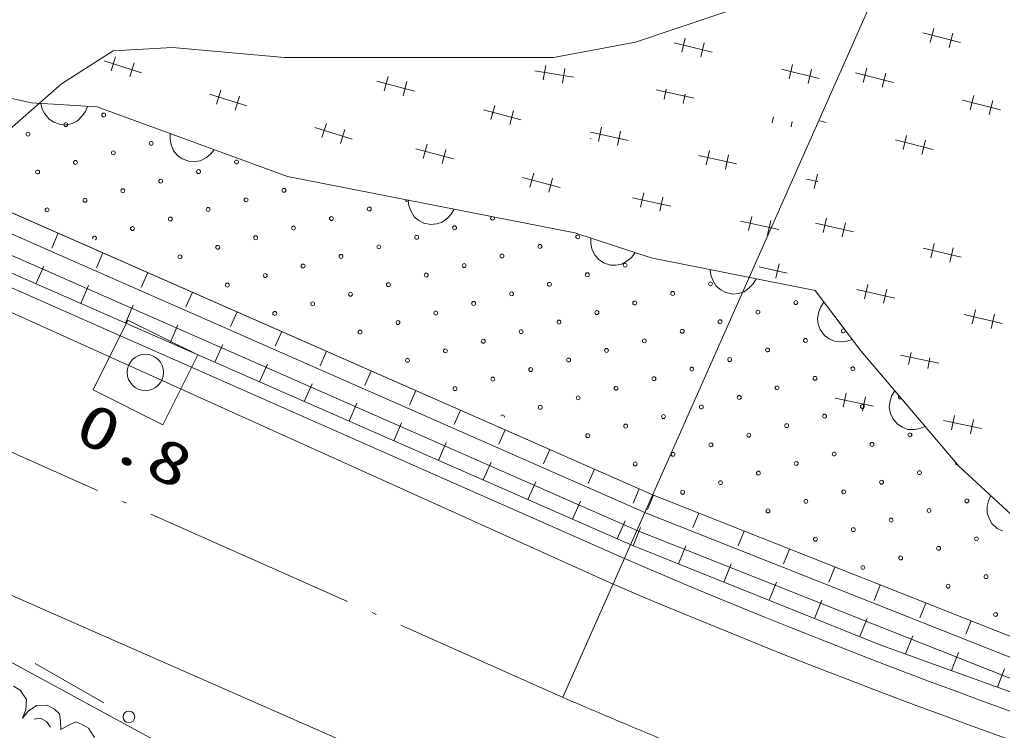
# Model space of a CAD drawing. Units: millimetres, scale not verified. Extents: x -6096 to 633904, y -204620 to 155380.
# Drawn here: x 325490 to 350646, y 66360 to 84568 of the extents above; entities that cross this region are included whole.
import ezdxf
from ezdxf.enums import TextEntityAlignment as Align

# ---------------------------------------------------------------- set-up
doc = ezdxf.new("R2010")
doc.units = ezdxf.units.MM
doc.header["$LTSCALE"] = 1000
doc.linetypes.add('USER1', pattern=[7.000001, 5.508197, -0.688525, 0.114754, -0.688525])
doc.linetypes.add('USER6', pattern=[1, 0.5, -0.5])
for name, color, linetype, lineweight in [('S-BGD', 1, 'Continuous', 13), ('S-BGD-HTXT', 6, 'Continuous', 13), ('S-BMK', 3, 'USER1', 13)]:
    doc.layers.add(name, color=color, linetype=linetype, lineweight=lineweight)
doc.styles.add('ＭＳ ゴシック', font='')
doc.styles.get('ＭＳ ゴシック').set_extended_font_data('MS Gothic')

msp = doc.modelspace()

# ---------------------------------------------------------------- linework, layer by layer
at = {"layer": 'S-BGD'}
for p, q in [((304426, 86909), (340973, 70762)), ((304376, 86500), (340682, 70107)), ((341259, 83994), (344350, 85034)), ((348801, 83980), (348893, 84343)), ((315038, 84130), (341712, 72389)), ((341712, 72389), (315038, 84130)), ((342440, 83731), (342530, 84095)), ((349575, 83979), (348606, 84226)), ((349378, 84220), (349286, 83856)), ((326564, 82926), (327884, 83769)), ((327884, 83769), (329402, 83854)), ((329402, 83854), (332268, 83601)), ((339152, 83601), (341259, 83994)), ((343214, 83735), (342243, 83975)), ((343016, 83975), (342926, 83611)), ((341515, 71930), (314846, 83668)), ((327834, 83253), (327947, 83611)), ((332268, 83601), (339152, 83601)), ((328607, 83208), (327653, 83510)), ((328424, 83460), (328311, 83103)), ((338895, 83026), (338956, 83396)), ((339450, 83314), (339388, 82944)), ((345960, 83056), (344989, 83296)), ((345186, 83052), (345276, 83416)), ((345761, 83296), (345671, 82932)), ((347082, 82958), (347174, 83322)), ((341318, 71470), (314653, 83207)), ((322832, 83105), (325790, 82433)), ((334824, 82747), (334922, 83109)), ((339666, 83090), (338679, 83254)), ((347855, 82957), (346886, 83204)), ((347659, 83198), (347566, 82835)), ((341162, 71105), (314488, 82809)), ((325159, 81690), (326564, 82926)), ((335598, 82735), (334632, 82996)), ((335404, 82979), (335307, 82617)), ((342760, 82554), (341783, 82767)), ((341987, 82528), (342043, 82785)), ((331304, 82356), (330350, 82657)), ((330531, 82401), (330644, 82758)), ((331121, 82607), (331008, 82250)), ((342528, 82660), (342476, 82422)), ((349823, 82260), (349915, 82624)), ((325790, 82433), (327471, 82332)), ((326068, 82278), (326031, 82419)), ((326133, 82157), (326068, 82278)), ((327229, 82347), (327173, 82212)), ((327471, 82332), (332344, 80551)), ((337555, 82010), (337652, 82372)), ((350596, 82259), (349627, 82506)), ((350400, 82500), (350307, 82137)), ((326242, 82018), (326133, 82157)), ((326369, 81939), (326242, 82018)), ((327094, 82100), (326972, 81975)), ((327173, 82212), (327094, 82100)), ((338328, 81998), (337363, 82258)), ((338135, 82241), (338037, 81879)), ((344751, 81926), (344784, 82080)), ((326507, 81888), (326369, 81939)), ((326693, 81877), (326507, 81888)), ((326836, 81911), (326693, 81877)), ((326972, 81975), (326836, 81911)), ((334000, 81503), (333047, 81805)), ((333228, 81548), (333341, 81906)), ((340304, 81447), (340384, 81814)), ((345269, 81955), (345239, 81820)), ((346136, 81936), (345971, 81978)), ((329339, 81503), (329344, 81648)), ((333818, 81755), (333705, 81397)), ((340124, 81513), (340093, 81521)), ((341078, 81473), (340101, 81686)), ((340873, 81707), (340793, 81341)), ((348103, 81239), (348196, 81602)), ((329366, 81368), (329339, 81503)), ((329431, 81204), (329366, 81368)), ((336594, 81001), (335629, 81262)), ((335821, 81013), (335918, 81375)), ((348877, 81238), (347908, 81485)), ((348680, 81479), (348588, 81115)), ((329530, 81091), (329431, 81204)), ((329648, 81003), (329530, 81091)), ((329823, 80939), (329648, 81003)), ((330271, 81037), (330118, 80953)), ((330378, 81123), (330271, 81037)), ((330471, 81236), (330378, 81123)), ((336401, 81245), (336303, 80883)), ((343841, 80871), (342864, 81084)), ((343068, 80845), (343148, 81212)), ((343636, 81105), (343557, 80739)), ((329970, 80930), (329823, 80939)), ((330118, 80953), (329970, 80930)), ((332344, 80551), (339705, 79106)), ((339325, 80264), (338359, 80524)), ((338551, 80276), (338649, 80638)), ((339132, 80507), (339034, 80145)), ((345832, 80243), (345911, 80610)), ((345921, 80418), (345628, 80482)), ((301905, 80080), (338192, 64146)), ((342158, 79790), (341181, 80003)), ((341385, 79764), (341465, 80131)), ((341954, 80024), (341874, 79658)), ((335453, 79800), (335436, 79944)), ((335501, 79671), (335453, 79800)), ((335591, 79519), (335501, 79671)), ((335706, 79423), (335591, 79519)), ((336540, 79587), (336446, 79486)), ((336613, 79713), (336540, 79587)), ((344149, 79162), (344229, 79529)), ((335837, 79355), (335706, 79423)), ((336019, 79319), (335837, 79355)), ((336166, 79333), (336019, 79319)), ((336309, 79378), (336166, 79333)), ((336446, 79486), (336309, 79378)), ((344922, 79188), (343945, 79401)), ((344717, 79422), (344637, 79056)), ((346835, 79128), (345861, 79355)), ((346061, 79113), (346146, 79478)), ((346633, 79365), (346548, 79000)), ((339705, 79106), (341654, 78467)), ((340109, 78828), (340109, 78973)), ((340141, 78695), (340109, 78828)), ((348816, 78470), (348901, 78836)), ((340211, 78533), (340141, 78695)), ((340314, 78423), (340211, 78533)), ((341250, 78600), (341161, 78483)), ((349589, 78485), (348615, 78712)), ((349388, 78722), (349302, 78357)), ((340435, 78339), (340314, 78423)), ((340612, 78281), (340435, 78339)), ((340759, 78277), (340612, 78281)), ((340907, 78305), (340759, 78277)), ((341056, 78395), (340907, 78305)), ((341161, 78483), (341056, 78395)), ((341654, 78467), (345856, 77627)), ((345136, 78072), (344422, 78238)), ((344935, 78309), (344849, 77944)), ((343184, 78021), (343167, 78165)), ((343231, 77892), (343184, 78021)), ((343320, 77739), (343231, 77892)), ((343436, 77643), (343320, 77739)), ((344269, 77803), (344176, 77703)), ((344343, 77929), (344269, 77803)), ((347117, 77415), (347202, 77780)), ((343566, 77574), (343436, 77643)), ((343748, 77538), (343566, 77574)), ((343894, 77551), (343748, 77538)), ((344038, 77596), (343894, 77551)), ((344176, 77703), (344038, 77596)), ((345856, 77627), (347024, 76081)), ((347891, 77429), (346917, 77656)), ((347689, 77666), (347604, 77301)), ((345995, 77214), (346078, 77333)), ((345910, 76913), (345945, 77086)), ((345945, 77086), (345995, 77214)), ((350645, 76787), (349671, 77014)), ((349871, 76772), (349957, 77137)), ((350444, 77023), (350358, 76658)), ((327368, 75083), (328262, 76872)), ((328262, 76872), (330051, 75977)), ((345932, 76764), (345910, 76913)), ((345984, 76626), (345932, 76764)), ((346096, 76478), (345984, 76626)), ((346214, 76390), (346096, 76478)), ((346351, 76329), (346214, 76390)), ((346525, 76317), (346351, 76329)), ((346662, 76330), (346525, 76317)), ((346801, 76375), (346662, 76330)), ((330051, 75977), (329157, 74188)), ((347024, 76081), (349544, 73123)), ((349018, 75767), (348039, 75970)), ((348245, 75733), (348309, 76040)), ((348792, 75907), (348735, 75631)), ((329157, 74188), (327368, 75083)), ((346573, 74636), (346649, 75003)), ((347819, 74935), (347895, 75059)), ((347346, 74670), (346367, 74873)), ((347139, 74902), (347062, 74535)), ((347752, 74629), (347777, 74804)), ((347777, 74804), (347819, 74935)), ((347783, 74482), (347752, 74629)), ((347842, 74348), (347783, 74482)), ((347963, 74206), (347842, 74348)), ((350115, 74094), (349136, 74298)), ((349342, 74061), (349418, 74428)), ((349908, 74326), (349832, 73959)), ((348086, 74126), (347963, 74206)), ((348227, 74072), (348086, 74126)), ((348401, 74071), (348227, 74072)), ((348537, 74092), (348401, 74071)), ((348673, 74145), (348537, 74092)), ((349544, 73123), (352032, 70804)), ((341712, 72389), (353540, 67697)), ((350261, 72106), (350288, 72241)), ((350288, 72241), (350349, 72373)), ((350256, 71930), (350261, 72106)), ((353397, 67216), (341515, 71929)), ((350304, 71787), (350256, 71930)), ((350378, 71660), (350304, 71787)), ((353254, 66734), (341318, 71470)), ((350514, 71534), (350378, 71660)), ((350646, 71468), (350514, 71534)), ((319627, 71178), (331038, 64971)), ((347531, 68547), (341162, 71105)), ((353186, 66506), (347531, 68547)), ((325885, 68074), (327649, 67069)), ((325330, 67489), (325504, 67391)), ((325504, 67391), (325664, 67154)), ((325664, 67154), (325645, 66884)), ((325706, 66850), (325925, 66996)), ((325925, 66996), (326194, 67007)), ((326194, 67007), (326382, 66902)), ((325645, 66884), (325566, 66670)), ((325566, 66670), (325706, 66850)), ((326020, 66674), (325860, 66644)), ((326181, 66584), (326020, 66674)), ((326382, 66902), (326513, 66788)), ((326513, 66788), (326538, 66608)), ((326276, 66446), (326181, 66584)), ((326538, 66608), (326548, 66380)), ((326548, 66380), (326750, 66496)), ((326750, 66496), (326926, 66575)), ((326926, 66575), (327075, 66515)), ((327075, 66515), (327250, 66417)), ((327250, 66417), (327409, 66179))]:
    msp.add_line(p, q, dxfattribs=at)
at = {"layer": 'S-BGD', "linetype": 'USER6'}
for p, q in [((325908, 77798), (326479, 79094)), ((327053, 77296), (327623, 78591)), ((328198, 76794), (328767, 78087)), ((329342, 76291), (329911, 77584)), ((330487, 75789), (331055, 77080)), ((331632, 75287), (332199, 76576)), ((332776, 74784), (333343, 76073)), ((333921, 74282), (334487, 75569)), ((335066, 73780), (335631, 75066)), ((336210, 73278), (336776, 74562)), ((337355, 72775), (337920, 74059)), ((338499, 72273), (339064, 73555)), ((339644, 71771), (340208, 73051)), ((340789, 71269), (341352, 72548)), ((341197, 71091), (341712, 72389)), ((342357, 70625), (342874, 71928)), ((343517, 70159), (344036, 71467)), ((344677, 69693), (345198, 71006)), ((345837, 69227), (346360, 70545)), ((346997, 68762), (347522, 70084)), ((348166, 68318), (348684, 69623)), ((349342, 67894), (349845, 69163)), ((350518, 67469), (351007, 68702))]:
    msp.add_line(p, q, dxfattribs=at)
at = {"layer": 'S-BGD'}
for centre, radius in [((327642, 82124), 49.8), ((326672, 81879), 49.8), ((325703, 81634), 49.8), ((328856, 81400), 49.8), ((327887, 81155), 49.8), ((326917, 80910), 49.8), ((331040, 80921), 49.8), ((325948, 80665), 49.8), ((330071, 80675), 49.8), ((329101, 80430), 49.8), ((328132, 80185), 49.8), ((331286, 79951), 49.8), ((332255, 80196), 49.8), ((326193, 79695), 49.8), ((327162, 79940), 49.8), ((330316, 79706), 49.8), ((334439, 79717), 49.8), ((329346, 79461), 49.8), ((333470, 79472), 49.8), ((328377, 79216), 49.8), ((332500, 79227), 49.8), ((336623, 79237), 49.8), ((331531, 78981), 49.8), ((335654, 78992), 49.8), ((339777, 79003), 49.8), ((330561, 78736), 49.8), ((334684, 78747), 49.8), ((338807, 78758), 49.8), ((329592, 78491), 49.8), ((333715, 78502), 49.8), ((337838, 78513), 49.8), ((332745, 78257), 49.8), ((336868, 78268), 49.8), ((340991, 78278), 49.8), ((331776, 78012), 49.8), ((335899, 78023), 49.8), ((340022, 78033), 49.8), ((330806, 77767), 49.8), ((334929, 77778), 49.8), ((339052, 77788), 49.8), ((343175, 77799), 49.8), ((333960, 77533), 49.8), ((338083, 77543), 49.8), ((342206, 77554), 49.8), ((332990, 77288), 49.8), ((337113, 77298), 49.8), ((341236, 77309), 49.8), ((345359, 77319), 49.8), ((332021, 77042), 49.8), ((336144, 77053), 49.8), ((340267, 77064), 49.8), ((344390, 77074), 49.8), ((335174, 76808), 49.8), ((339297, 76819), 49.8), ((343420, 76829), 49.8), ((334205, 76563), 49.8), ((338328, 76574), 49.8), ((342451, 76584), 49.8), ((337358, 76329), 49.8), ((341481, 76339), 49.8), ((345604, 76350), 49.8), ((328709, 75530), 465), ((336389, 76084), 49.8), ((340512, 76094), 49.8), ((344635, 76105), 49.8), ((335419, 75839), 49.8), ((339542, 75849), 49.8), ((343665, 75860), 49.8), ((338573, 75604), 49.8), ((342696, 75615), 49.8), ((346819, 75625), 49.8), ((337603, 75359), 49.8), ((341726, 75370), 49.8), ((345850, 75380), 49.8), ((336634, 75114), 49.8), ((340757, 75125), 49.8), ((344880, 75135), 49.8), ((339787, 74880), 49.8), ((343910, 74890), 49.8), ((338818, 74635), 49.8), ((342941, 74645), 49.8), ((346095, 74411), 49.8), ((347064, 74656), 49.8), ((341971, 74400), 49.8), ((345125, 74166), 49.8), ((340032, 73910), 49.8), ((341002, 74155), 49.8), ((344156, 73921), 49.8), ((348279, 73932), 49.8), ((343186, 73676), 49.8), ((347309, 73686), 49.8), ((342216, 73431), 49.8), ((346340, 73441), 49.8), ((341247, 73186), 49.8), ((345370, 73196), 49.8), ((344401, 72951), 49.8), ((348524, 72962), 49.8), ((343431, 72706), 49.8), ((347554, 72717), 49.8), ((342462, 72461), 49.8), ((346585, 72472), 49.8), ((345615, 72227), 49.8), ((349738, 72238), 49.8), ((344646, 71982), 49.8), ((348769, 71992), 49.8), ((347799, 71747), 49.8), ((346830, 71502), 49.8), ((345860, 71257), 49.8), ((349983, 71268), 49.8), ((349014, 71023), 49.8), ((348044, 70778), 49.8), ((347075, 70533), 49.8), ((350228, 70298), 49.8), ((349259, 70053), 49.8), ((350473, 69329), 49.8), ((328287, 66705), 149)]:
    msp.add_circle(centre, radius, dxfattribs=at)
for centre, radius, start, end in [((335409, 79962), 49.8, 182.958, 334.825), ((337593, 79482), 49.8, 119.8747, 37.9083), ((327407, 78971), 49.8, 290.808, 202.1958), ((346574, 76595), 49.8, 48.311, 25.8169), ((348034, 74901), 49.8, 134.4408, 306.4399), ((337848, 74390), 49.8, 339.6404, 153.3634), ((349493, 73207), 49.8, 148.6288, 292.2519), ((411464, 234407), 178182, 246.69557, 260.09265), ((411604, 235889), 180315, 246.83855, 260.13654)]:
    msp.add_arc(centre, radius, start, end, dxfattribs=at)
at = {"layer": 'S-BGD-HTXT'}
msp.add_line((339397, 67207), (357660, 108404), dxfattribs=at)
at = {"layer": 'S-BMK'}
msp.add_line((303267, 83279), (339345, 67228), dxfattribs=at)
msp.add_arc((410679, 232236), 179768, 246.6208, 260.19983, dxfattribs=at)

# ---------------------------------------------------------------- texts
at = {"layer": 'S-BGD', "style": 'ＭＳ ゴシック', "width": 1.35}
msp.add_text('0.8', height=1100, rotation=334.2, dxfattribs=at).set_placement((326683, 73534), align=Align.BOTTOM_LEFT)

doc.saveas('drawing.dxf')
